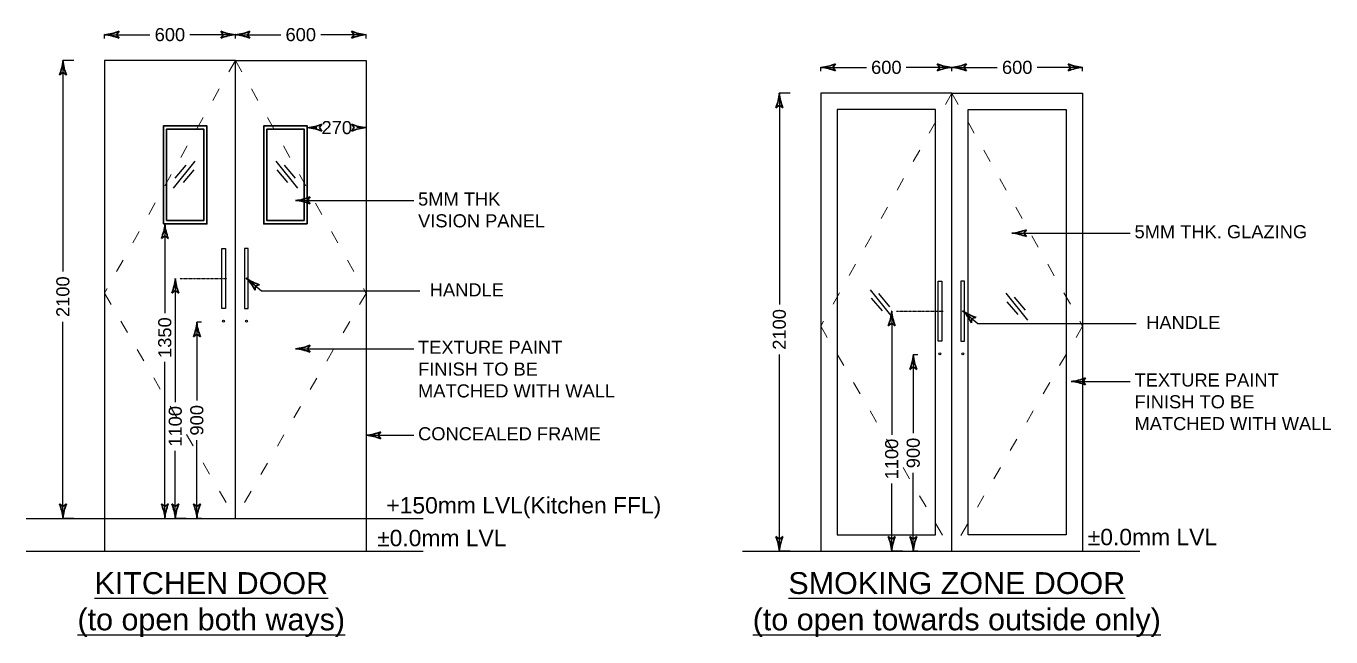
# Model space of a CAD drawing. Header units: millimetres. Extents: x 68727 to 319899, y -4876 to 265722.
# Drawn here: x 210699 to 216681, y 27829 to 30630 of the extents above; entities that cross this region are included whole.
import ezdxf

# ---------------------------------------------------------------- set-up
doc = ezdxf.new("R2010")
doc.units = ezdxf.units.MM
for name, pattern in [('ACAD_ISO03W100', [30, 12, -18]), ('DASHED2', [0.375, 0.25, -0.125]), ('HIDDEN', [9.525, 6.35, -3.175]), ('WALL', [21, 12, -3, 0, -3, 0, -3])]:
    doc.linetypes.add(name, pattern=pattern)
for name, color, linetype in [('DIMENSION', 1, 'Continuous'), ('Fence', 8, 'Continuous'), ('TEXT', 2, 'Continuous'), ('TEXTS', 1, 'Continuous'), ('WIN', 1, 'Continuous')]:
    doc.layers.add(name, color=color, linetype=linetype)
for name, color, linetype, lineweight in [('ELEVATION', 7, 'Continuous', 30), ('LS_DR_Plan Beam', 9, 'HIDDEN', 0), ('wall', 5, 'Continuous', 30), ('wall1', 2, 'WALL', 25)]:
    doc.layers.add(name, color=color, linetype=linetype, lineweight=lineweight)
doc.styles.add('ANNTEXT', font='romans.shx')
doc.styles.add('ARIAL', font='arial.ttf')
doc.styles.get("Standard").update_dxf_attribs({"font": 'arial.ttf'})
doc.dimstyles.new('SC-25', dxfattribs={"dimtxt": 75, "dimasz": 0.4, "dimexe": 1, "dimexo": 100, "dimgap": 25, "dimtad": 1, "dimdec": 0, "dimzin": 0, "dimdsep": 46, "dimtxsty": 'Standard', "dimblk1": 'A1', "dimblk2": 'A1', "dimsah": 1, "dimcen": 0.09, "dimdle": 3, "dimclrd": 1, "dimclre": 1, "dimclrt": 1, "dimadec": 0, "dimazin": 0, "dimtfac": 1, "dimtdec": 0, "dimtofl": 0, "dimtmove": 0, "dimatfit": 2, "dimldrblk": 'A1', "dimfxl": 10, "dimfxlon": 1, "dimtolj": 1, "dimtzin": 0, "dimarcsym": 0})

# ---------------------------------------------------------------- blocks, each defined once
blk = doc.blocks.new('A1')
at = {"layer": 'wall', "color": 1}
for p, q in [((-138, 0), (-167, 40)), ((-167, -40), (-138, 0))]:
    blk.add_line(p, q, dxfattribs=at)
for centre, start, end in [((53, 586), 248, 264.8035), ((53, -586), 95.1965, 112)]:
    blk.add_arc(centre, 589, start, end, dxfattribs=at)
blk = doc.blocks.new('*D964')
at = {"layer": 'Defpoints', "color": 0, "linetype": 'Continuous', "transparency": 16777216}
for p in [(211058.2, 30472.6), (210867.7, 28372.6), (211058.2, 28372.6)]:
    blk.add_point(p, dxfattribs=at)
at = {"layer": 'DIMENSION', "color": 1, "linetype": 'Continuous', "lineweight": -2, "transparency": 16777216}
for p, q in [((210917.7, 30472.6), (210866.7, 30472.6)), ((210867.7, 30472.2), (210867.7, 29504.2)), ((210867.7, 28373), (210867.7, 29274.2)), ((210917.7, 28372.6), (210866.7, 28372.6))]:
    blk.add_line(p, q, dxfattribs=at)
at = {"layer": 'DIMENSION', "color": 1, "linetype": 'Continuous', "lineweight": -2, "transparency": 16777216, "xscale": 0.4, "yscale": 0.4, "zscale": 0.4}
for p, rotation in [((210867.7, 30472.6), 90), ((210867.7, 28372.6), 270)]:
    blk.add_blockref('A1', p, dxfattribs=dict(at, rotation=rotation))
at = {"layer": 'DIMENSION', "color": 1, "linetype": 'Continuous', "transparency": 16777216, "insert": (210867.7, 29389.2), "char_height": 60, "attachment_point": 5, "rotation": 90}
blk.add_mtext('\\A1;2100', dxfattribs=at)
blk = doc.blocks.new('*D965')
at = {"layer": 'Defpoints', "color": 0, "linetype": 'Continuous', "transparency": 16777216}
for p in [(211058.2, 30590.6), (211058.2, 30472.6), (211658.2, 30472.6)]:
    blk.add_point(p, dxfattribs=at)
at = {"layer": 'DIMENSION', "color": 1, "linetype": 'Continuous', "lineweight": -2, "transparency": 16777216}
for p, q in [((211058.2, 30572.6), (211058.2, 30591.6)), ((211058.6, 30590.6), (211266.8, 30590.6)), ((211657.8, 30590.6), (211449.5, 30590.6)), ((211658.2, 30572.6), (211658.2, 30591.6))]:
    blk.add_line(p, q, dxfattribs=at)
at = {"layer": 'DIMENSION', "color": 1, "linetype": 'Continuous', "lineweight": -2, "transparency": 16777216, "xscale": 0.4, "yscale": 0.4, "zscale": 0.4, "rotation": 180}
blk.add_blockref('A1', (211058.2, 30590.6), dxfattribs=at)
at = {"layer": 'DIMENSION', "color": 1, "linetype": 'Continuous', "lineweight": -2, "transparency": 16777216, "xscale": 0.4, "yscale": 0.4, "zscale": 0.4}
blk.add_blockref('A1', (211658.2, 30590.6), dxfattribs=at)
at = {"layer": 'DIMENSION', "color": 1, "linetype": 'Continuous', "transparency": 16777216, "insert": (211358.2, 30590.6), "char_height": 60, "attachment_point": 5}
blk.add_mtext('\\A1;600', dxfattribs=at)
blk = doc.blocks.new('*D966')
at = {"layer": 'Defpoints', "color": 0, "linetype": 'Continuous', "transparency": 16777216}
for p in [(211458.9, 29472.6), (211383, 28372.6), (211546.8, 28372.6)]:
    blk.add_point(p, dxfattribs=at)
at = {"layer": 'DIMENSION', "color": 1, "linetype": 'Continuous', "lineweight": -2, "transparency": 16777216}
for p, q in [((211383, 29472.6), (211382, 29472.6)), ((211383, 29472.2), (211383, 28906.4)), ((211383, 28373), (211383, 28683)), ((211433, 28372.6), (211382, 28372.6))]:
    blk.add_line(p, q, dxfattribs=at)
at = {"layer": 'DIMENSION', "color": 1, "linetype": 'Continuous', "lineweight": -2, "transparency": 16777216, "xscale": 0.4, "yscale": 0.4, "zscale": 0.4}
for p, rotation in [((211383, 29472.6), 90), ((211383, 28372.6), 270)]:
    blk.add_blockref('A1', p, dxfattribs=dict(at, rotation=rotation))
at = {"layer": 'DIMENSION', "color": 1, "linetype": 'Continuous', "transparency": 16777216, "insert": (211383, 28794.7), "char_height": 60, "attachment_point": 5, "rotation": 90}
blk.add_mtext('\\A1;1100', dxfattribs=at)
blk = doc.blocks.new('*D967')
at = {"layer": 'Defpoints', "color": 0, "linetype": 'Continuous', "transparency": 16777216}
for p in [(211332.2, 29723), (211282.2, 28372.6), (211335, 28372.6)]:
    blk.add_point(p, dxfattribs=at)
at = {"layer": 'DIMENSION', "color": 1, "linetype": 'Continuous', "lineweight": -2, "transparency": 16777216}
for p, q in [((211335, 29723), (211336, 29723)), ((211335, 29722.6), (211335, 29313.2)), ((211335, 28373), (211335, 29089.9)), ((211335, 28372.6), (211336, 28372.6))]:
    blk.add_line(p, q, dxfattribs=at)
at = {"layer": 'DIMENSION', "color": 1, "linetype": 'Continuous', "lineweight": -2, "transparency": 16777216, "xscale": 0.4, "yscale": 0.4, "zscale": 0.4}
for p, rotation in [((211335, 29723), 90), ((211335, 28372.6), 270)]:
    blk.add_blockref('A1', p, dxfattribs=dict(at, rotation=rotation))
at = {"layer": 'DIMENSION', "color": 1, "linetype": 'Continuous', "transparency": 16777216, "insert": (211335, 29201.6), "char_height": 60, "attachment_point": 5, "rotation": 90}
blk.add_mtext('\\A1;1350', dxfattribs=at)
blk = doc.blocks.new('*D968')
at = {"layer": 'Defpoints', "color": 0, "linetype": 'Continuous', "transparency": 16777216}
for p in [(211602.8, 29272.6), (211481.9, 28372.6), (211602.8, 28372.6)]:
    blk.add_point(p, dxfattribs=at)
at = {"layer": 'DIMENSION', "color": 1, "linetype": 'Continuous', "lineweight": -2, "transparency": 16777216}
for p, q in [((211502.8, 29272.6), (211480.9, 29272.6)), ((211481.9, 29272.2), (211481.9, 28913.8)), ((211481.9, 28373), (211481.9, 28731.4)), ((211502.8, 28372.6), (211480.9, 28372.6))]:
    blk.add_line(p, q, dxfattribs=at)
at = {"layer": 'DIMENSION', "color": 1, "linetype": 'Continuous', "lineweight": -2, "transparency": 16777216, "xscale": 0.4, "yscale": 0.4, "zscale": 0.4}
for p, rotation in [((211481.9, 29272.6), 90), ((211481.9, 28372.6), 270)]:
    blk.add_blockref('A1', p, dxfattribs=dict(at, rotation=rotation))
at = {"layer": 'DIMENSION', "color": 1, "linetype": 'Continuous', "transparency": 16777216, "insert": (211481.9, 28822.6), "char_height": 60, "attachment_point": 5, "rotation": 90}
blk.add_mtext('\\A1;900', dxfattribs=at)
blk = doc.blocks.new('*D969')
at = {"layer": 'Defpoints', "color": 0, "linetype": 'Continuous', "transparency": 16777216}
for p in [(212258.2, 30590.6), (211658.2, 30472.6), (212258.2, 30472.6)]:
    blk.add_point(p, dxfattribs=at)
at = {"layer": 'DIMENSION', "color": 1, "linetype": 'Continuous', "lineweight": -2, "transparency": 16777216}
for p, q in [((211658.2, 30572.6), (211658.2, 30591.6)), ((211658.6, 30590.6), (211866.8, 30590.6)), ((212257.8, 30590.6), (212049.5, 30590.6)), ((212258.2, 30572.6), (212258.2, 30591.6))]:
    blk.add_line(p, q, dxfattribs=at)
at = {"layer": 'DIMENSION', "color": 1, "linetype": 'Continuous', "lineweight": -2, "transparency": 16777216, "xscale": 0.4, "yscale": 0.4, "zscale": 0.4, "rotation": 180}
blk.add_blockref('A1', (211658.2, 30590.6), dxfattribs=at)
at = {"layer": 'DIMENSION', "color": 1, "linetype": 'Continuous', "lineweight": -2, "transparency": 16777216, "xscale": 0.4, "yscale": 0.4, "zscale": 0.4}
blk.add_blockref('A1', (212258.2, 30590.6), dxfattribs=at)
at = {"layer": 'DIMENSION', "color": 1, "linetype": 'Continuous', "transparency": 16777216, "insert": (211958.2, 30590.6), "char_height": 60, "attachment_point": 5}
blk.add_mtext('\\A1;600', dxfattribs=at)
blk = doc.blocks.new('*D970')
at = {"layer": 'Defpoints', "color": 0, "linetype": 'Continuous', "transparency": 16777216}
for p in [(211988.2, 30172.6), (212258.2, 30172.6), (212258.2, 30164.3)]:
    blk.add_point(p, dxfattribs=at)
at = {"layer": 'DIMENSION', "color": 1, "linetype": 'Continuous', "lineweight": -2, "transparency": 16777216}
for p, q in [((211988.2, 30164.3), (211988.2, 30163.3)), ((211988.6, 30164.3), (212031.5, 30164.3)), ((212257.8, 30164.3), (212214.9, 30164.3)), ((212258.2, 30164.3), (212258.2, 30163.3))]:
    blk.add_line(p, q, dxfattribs=at)
at = {"layer": 'DIMENSION', "color": 1, "linetype": 'Continuous', "lineweight": -2, "transparency": 16777216, "xscale": 0.4, "yscale": 0.4, "zscale": 0.4, "rotation": 180}
blk.add_blockref('A1', (211988.2, 30164.3), dxfattribs=at)
at = {"layer": 'DIMENSION', "color": 1, "linetype": 'Continuous', "lineweight": -2, "transparency": 16777216, "xscale": 0.4, "yscale": 0.4, "zscale": 0.4}
blk.add_blockref('A1', (212258.2, 30164.3), dxfattribs=at)
at = {"layer": 'DIMENSION', "color": 1, "linetype": 'Continuous', "transparency": 16777216, "insert": (212123.2, 30164.3), "char_height": 60, "attachment_point": 5}
blk.add_mtext('\\A1;270', dxfattribs=at)
blk = doc.blocks.new('*D971')
at = {"layer": 'Defpoints', "color": 0, "linetype": 'Continuous', "transparency": 16777216}
for p in [(214343, 30322.6), (214152.5, 28222.6), (214343, 28222.6)]:
    blk.add_point(p, dxfattribs=at)
at = {"layer": 'DIMENSION', "color": 1, "linetype": 'Continuous', "lineweight": -2, "transparency": 16777216}
for p, q in [((214202.5, 30322.6), (214151.5, 30322.6)), ((214152.5, 30322.2), (214152.5, 29354.2)), ((214152.5, 28223), (214152.5, 29124.2)), ((214202.5, 28222.6), (214151.5, 28222.6))]:
    blk.add_line(p, q, dxfattribs=at)
at = {"layer": 'DIMENSION', "color": 1, "linetype": 'Continuous', "lineweight": -2, "transparency": 16777216, "xscale": 0.4, "yscale": 0.4, "zscale": 0.4}
for p, rotation in [((214152.5, 30322.6), 90), ((214152.5, 28222.6), 270)]:
    blk.add_blockref('A1', p, dxfattribs=dict(at, rotation=rotation))
at = {"layer": 'DIMENSION', "color": 1, "linetype": 'Continuous', "transparency": 16777216, "insert": (214152.5, 29239.2), "char_height": 60, "attachment_point": 5, "rotation": 90}
blk.add_mtext('\\A1;2100', dxfattribs=at)
blk = doc.blocks.new('*D972')
at = {"layer": 'Defpoints', "color": 0, "linetype": 'Continuous', "transparency": 16777216}
for p in [(214343, 30440.6), (214343, 30322.6), (214943, 30322.6)]:
    blk.add_point(p, dxfattribs=at)
at = {"layer": 'DIMENSION', "color": 1, "linetype": 'Continuous', "lineweight": -2, "transparency": 16777216}
for p, q in [((214343, 30422.6), (214343, 30441.6)), ((214343.4, 30440.6), (214551.6, 30440.6)), ((214942.6, 30440.6), (214734.3, 30440.6)), ((214943, 30422.6), (214943, 30441.6))]:
    blk.add_line(p, q, dxfattribs=at)
at = {"layer": 'DIMENSION', "color": 1, "linetype": 'Continuous', "lineweight": -2, "transparency": 16777216, "xscale": 0.4, "yscale": 0.4, "zscale": 0.4, "rotation": 180}
blk.add_blockref('A1', (214343, 30440.6), dxfattribs=at)
at = {"layer": 'DIMENSION', "color": 1, "linetype": 'Continuous', "lineweight": -2, "transparency": 16777216, "xscale": 0.4, "yscale": 0.4, "zscale": 0.4}
blk.add_blockref('A1', (214943, 30440.6), dxfattribs=at)
at = {"layer": 'DIMENSION', "color": 1, "linetype": 'Continuous', "transparency": 16777216, "insert": (214643, 30440.6), "char_height": 60, "attachment_point": 5}
blk.add_mtext('\\A1;600', dxfattribs=at)
blk = doc.blocks.new('*D973')
at = {"layer": 'Defpoints', "color": 0, "linetype": 'Continuous', "transparency": 16777216}
for p in [(214743.7, 29322.6), (214667.7, 28222.6), (214831.6, 28222.6)]:
    blk.add_point(p, dxfattribs=at)
at = {"layer": 'DIMENSION', "color": 1, "linetype": 'Continuous', "lineweight": -2, "transparency": 16777216}
for p, q in [((214667.7, 29322.6), (214666.7, 29322.6)), ((214667.7, 29322.2), (214667.7, 28756.4)), ((214667.7, 28223), (214667.7, 28533)), ((214717.7, 28222.6), (214666.7, 28222.6))]:
    blk.add_line(p, q, dxfattribs=at)
at = {"layer": 'DIMENSION', "color": 1, "linetype": 'Continuous', "lineweight": -2, "transparency": 16777216, "xscale": 0.4, "yscale": 0.4, "zscale": 0.4}
for p, rotation in [((214667.7, 29322.6), 90), ((214667.7, 28222.6), 270)]:
    blk.add_blockref('A1', p, dxfattribs=dict(at, rotation=rotation))
at = {"layer": 'DIMENSION', "color": 1, "linetype": 'Continuous', "transparency": 16777216, "insert": (214667.7, 28644.7), "char_height": 60, "attachment_point": 5, "rotation": 90}
blk.add_mtext('\\A1;1100', dxfattribs=at)
blk = doc.blocks.new('*D974')
at = {"layer": 'Defpoints', "color": 0, "linetype": 'Continuous', "transparency": 16777216}
for p in [(214887.6, 29122.6), (214766.6, 28222.6), (214887.6, 28222.6)]:
    blk.add_point(p, dxfattribs=at)
at = {"layer": 'DIMENSION', "color": 1, "linetype": 'Continuous', "lineweight": -2, "transparency": 16777216}
for p, q in [((214787.6, 29122.6), (214765.6, 29122.6)), ((214766.6, 29122.2), (214766.6, 28763.8)), ((214766.6, 28223), (214766.6, 28581.4)), ((214787.6, 28222.6), (214765.6, 28222.6))]:
    blk.add_line(p, q, dxfattribs=at)
at = {"layer": 'DIMENSION', "color": 1, "linetype": 'Continuous', "lineweight": -2, "transparency": 16777216, "xscale": 0.4, "yscale": 0.4, "zscale": 0.4}
for p, rotation in [((214766.6, 29122.6), 90), ((214766.6, 28222.6), 270)]:
    blk.add_blockref('A1', p, dxfattribs=dict(at, rotation=rotation))
at = {"layer": 'DIMENSION', "color": 1, "linetype": 'Continuous', "transparency": 16777216, "insert": (214766.6, 28672.6), "char_height": 60, "attachment_point": 5, "rotation": 90}
blk.add_mtext('\\A1;900', dxfattribs=at)
blk = doc.blocks.new('*D975')
at = {"layer": 'Defpoints', "color": 0, "linetype": 'Continuous', "transparency": 16777216}
for p in [(215543, 30440.6), (214943, 30322.6), (215543, 30322.6)]:
    blk.add_point(p, dxfattribs=at)
at = {"layer": 'DIMENSION', "color": 1, "linetype": 'Continuous', "lineweight": -2, "transparency": 16777216}
for p, q in [((214943, 30422.6), (214943, 30441.6)), ((214943.4, 30440.6), (215151.6, 30440.6)), ((215542.6, 30440.6), (215334.3, 30440.6)), ((215543, 30422.6), (215543, 30441.6))]:
    blk.add_line(p, q, dxfattribs=at)
at = {"layer": 'DIMENSION', "color": 1, "linetype": 'Continuous', "lineweight": -2, "transparency": 16777216, "xscale": 0.4, "yscale": 0.4, "zscale": 0.4, "rotation": 180}
blk.add_blockref('A1', (214943, 30440.6), dxfattribs=at)
at = {"layer": 'DIMENSION', "color": 1, "linetype": 'Continuous', "lineweight": -2, "transparency": 16777216, "xscale": 0.4, "yscale": 0.4, "zscale": 0.4}
blk.add_blockref('A1', (215543, 30440.6), dxfattribs=at)
at = {"layer": 'DIMENSION', "color": 1, "linetype": 'Continuous', "transparency": 16777216, "insert": (215243, 30440.6), "char_height": 60, "attachment_point": 5}
blk.add_mtext('\\A1;600', dxfattribs=at)

msp = doc.modelspace()

# ---------------------------------------------------------------- linework, layer by layer
at = {"color": 1}
for points in [[(211658.2, 28372.6), (211658.2, 30472.6), (211058.2, 30472.6), (211058.2, 28372.6)], [(211658.2, 28372.6), (211658.2, 30472.6), (212258.2, 30472.6), (212258.2, 28372.6)], [(214943, 28222.6), (214943, 30322.6), (214343, 30322.6), (214343, 28222.6)], [(214943, 28222.6), (214943, 30322.6), (215543, 30322.6), (215543, 28222.6)]]:
    msp.add_lwpolyline(points, dxfattribs=at)
for points in [[(214868, 28297.6), (214868, 30247.6), (214418, 30247.6), (214418, 28297.6)], [(215018, 28297.6), (215018, 30247.6), (215468, 30247.6), (215468, 28297.6)]]:
    msp.add_lwpolyline(points, close=True, dxfattribs=at)
at = {"color": 3}
for points in [[(211596.4, 29610.4), (211612.9, 29610.4), (211612.9, 29334.8), (211596.4, 29334.8)], [(211716.7, 29610.4), (211700.2, 29610.4), (211700.2, 29334.8), (211716.7, 29334.8)], [(214881.1, 29460.4), (214897.7, 29460.4), (214897.7, 29184.8), (214881.1, 29184.8)], [(215001.5, 29460.4), (214985, 29460.4), (214985, 29184.8), (215001.5, 29184.8)]]:
    msp.add_lwpolyline(points, close=True, dxfattribs=at)
at = {"color": 251, "linetype": 'DASHED2', "ltscale": 0.1}
for points in [[(211404.3, 29472.6), (211618.9, 29472.6)], [(214689.1, 29322.6), (214903.7, 29322.6)]]:
    msp.add_lwpolyline(points, dxfattribs=at)
for points in [[(210698.8, 28372.6), (212520, 28372.6)], [(211058.2, 28372.6), (211058.2, 28222.6)], [(212258.2, 28372.6), (212258.2, 28222.6)], [(210698.8, 28222.6), (212520, 28222.6)], [(213983.6, 28222.6), (215804.8, 28222.6)]]:
    msp.add_lwpolyline(points)
at = {"color": 3}
for centre in [(211603.8, 29277.3), (211709.3, 29277.3), (214888.6, 29127.3), (214994, 29127.3)]:
    msp.add_circle(centre, 4.81, dxfattribs=at)
at = {"layer": 'ELEVATION', "color": 1}
for points in [[(211328.2, 29723), (211528.2, 29723), (211528.2, 30172.6), (211328.2, 30172.6)], [(211988.2, 29723), (211788.2, 29723), (211788.2, 30172.6), (211988.2, 30172.6)]]:
    msp.add_lwpolyline(points, close=True, dxfattribs=at)
at = {"layer": 'ELEVATION', "color": 5}
for points in [[(211343.2, 29738), (211513.2, 29738), (211513.2, 30157.6), (211343.2, 30157.6)], [(211973.2, 29738), (211803.2, 29738), (211803.2, 30157.6), (211973.2, 30157.6)]]:
    msp.add_lwpolyline(points, close=True, dxfattribs=at)
at = {"layer": 'LS_DR_Plan Beam', "linetype": 'ACAD_ISO03W100', "ltscale": 5, "transparency": 33554508}
for points in [[(211658.2, 30472.6), (211058.2, 29406.1), (211658.2, 28372.6)], [(211658.2, 30472.6), (212258.2, 29404.6), (211658.2, 28372.6)], [(214943, 30322.6), (214341.9, 29254.6), (214943, 28222.6)], [(214943, 30322.6), (215543, 29254.6), (214943, 28222.6)]]:
    msp.add_lwpolyline(points, dxfattribs=at)
at = {"layer": 'WIN', "color": 5, "linetype": 'Continuous', "ltscale": 0.3}
for p, q in [((211472.4, 30010.6), (211373.9, 29886.3)), ((211382.8, 29932.3), (211433.1, 29992.5)), ((211844, 30010.6), (211942.5, 29886.3)), ((211933.6, 29932.3), (211883.3, 29992.5)), ((211468.2, 29971.1), (211418.4, 29913.1)), ((211848.2, 29971.1), (211898, 29913.1)), ((214569.4, 29421.3), (214667.9, 29297)), ((214573.6, 29381.8), (214623.3, 29323.8)), ((214659, 29343), (214608.6, 29403.2)), ((215191.6, 29405.5), (215290.1, 29281.2)), ((215281.2, 29327.2), (215230.9, 29387.4)), ((215195.9, 29366.1), (215245.6, 29308))]:
    msp.add_line(p, q, dxfattribs=at)

# ---------------------------------------------------------------- texts
at = {"layer": 'TEXT', "color": 3, "char_height": 75, "attachment_point": 1}
for s, width, insert in [('\\pxi-3,l4,qc,t4;+150mm LVL(Kitchen FFL)', 1358.115, (212264.2, 28470.3)), ('\\pxi-3,l4,qc,t4;%%P0.0mm LVL', 932.407, (212101.1, 28320.3)), ('\\pxi-3,l4,qc,t4;%%P0.0mm LVL', 932.407, (215359.2, 28324.9))]:
    msp.add_mtext_dynamic_manual_height_columns(s, width=width, gutter_width=12.5, heights=[0], dxfattribs=dict(at, insert=insert))
at = {"layer": 'TEXTS', "linetype": 'Continuous', "char_height": 60, "attachment_point": 1, "style": 'ARIAL'}
for s, insert, width in [('\\pxql;{\\C1;5MM THK \\PVISION PANEL}', (212496, 29867.2), 951.511), ('\\pxql;{\\C1;5MM THK. GLAZING}', (215780.8, 29717.2), 951.511), ('\\pxql;{\\fArial|b0|i0|c0|p34;\\C1;HANDLE}', (212549.6, 29450.7), 1040.955), ('\\pxql;{\\fArial|b0|i0|c0|p34;\\C1;HANDLE}', (215834.3, 29300.7), 1040.955), ('\\pxql;{\\C1;TEXTURE PAINT FINISH TO BE MATCHED WITH WALL}', (212496, 29187.4), 951.511), ('\\pxql;{\\C1;TEXTURE PAINT FINISH TO BE MATCHED WITH WALL}', (215780.8, 29037.4), 951.511), ('\\pxql;{\\C1;CONCEALED FRAME}', (212496, 28790.8), 951.511)]:
    msp.add_mtext(s, dxfattribs=dict(at, insert=insert, width=width))
at = {"layer": 'wall1', "color": 6, "char_height": 100, "width": 5903.896, "attachment_point": 5, "style": 'ANNTEXT'}
for s, insert in [('\\pxqc;{\\fArial|b0|i0|c0|p34;\\L\\C4;KITCHEN DOOR\\P(to open both ways)}', (211547.8, 27977.8)), ('\\pxqc;{\\fArial|b0|i0|c0|p34;\\L\\C4;SMOKING ZONE DOOR\\P\\pq*;(to open towards outside only)}', (214965.9, 27977.8))]:
    msp.add_mtext(s, dxfattribs=dict(at, insert=insert))

# ---------------------------------------------------------------- dimensions: what is measured, and where the dimension line sits
at = {"layer": 'DIMENSION', "linetype": 'Continuous'}
for base, p1, p2, picture, middle in [((211058.2, 30590.6), (211658.2, 30472.6), (211058.2, 30472.6), '*D965', (211358.2, 30590.6)), ((214343, 30440.6), (214943, 30322.6), (214343, 30322.6), '*D972', (214643, 30440.6)), ((212258.2, 30164.3), (211988.2, 30172.6), (212258.2, 30172.6), '*D970', (212123.2, 30164.3))]:
    dim = msp.add_linear_dim(base=base, p1=p1, p2=p2, dimstyle='SC-25', override={"dimtxt": 60, "dimtad": 0, "dimfxl": 50}, dxfattribs=at)
    dim.commit()
    dim.dimension.update_dxf_attribs({"geometry": picture, "text_midpoint": middle})
for base, p1, p2, angle, picture, middle in [((212258.2, 30590.6), (211658.2, 30472.6), (212258.2, 30472.6), 180, '*D969', (211958.2, 30590.6)), ((215543, 30440.6), (214943, 30322.6), (215543, 30322.6), 180, '*D975', (215243, 30440.6)), ((211481.9, 28372.6), (211602.8, 29272.6), (211602.8, 28372.6), 90, '*D968', (211481.9, 28822.6)), ((214766.6, 28222.6), (214887.6, 29122.6), (214887.6, 28222.6), 90, '*D974', (214766.6, 28672.6))]:
    dim = msp.add_linear_dim(base=base, p1=p1, p2=p2, angle=angle, dimstyle='SC-25', override={"dimtxt": 60, "dimtad": 0, "dimfxl": 50}, dxfattribs=at)
    dim.commit()
    dim.dimension.update_dxf_attribs({"geometry": picture, "text_midpoint": middle})
for base, p1, p2, picture, middle in [((210867.7, 28372.6), (211058.2, 30472.6), (211058.2, 28372.6), '*D964', (210867.7, 29389.2)), ((214152.5, 28222.6), (214343, 30322.6), (214343, 28222.6), '*D971', (214152.5, 29239.2)), ((211335, 28372.6), (211332.2, 29723), (211282.2, 28372.6), '*D967', (211335, 29201.6)), ((211383, 28372.6), (211458.9, 29472.6), (211546.8, 28372.6), '*D966', (211383, 28794.7)), ((214667.7, 28222.6), (214743.7, 29322.6), (214831.6, 28222.6), '*D973', (214667.7, 28644.7))]:
    dim = msp.add_linear_dim(base=base, p1=p1, p2=p2, angle=90, dimstyle='SC-25', override={"dimtxt": 60, "dimtad": 0, "dimfxl": 50}, dxfattribs=at)
    dim.commit()
    dim.dimension.update_dxf_attribs({"geometry": picture, "text_midpoint": middle, "dimtype": 160})

# ---------------------------------------------------------------- leaders
at = {"layer": 'Fence', "linetype": 'Continuous'}
for points in [[(211933.8, 29830.5), (212476.3, 29830.5)], [(215218.6, 29680.5), (215761.1, 29680.5)], [(211707.7, 29475), (211778, 29415.8), (212504.1, 29415.8)], [(214992.5, 29325), (215062.8, 29265.8), (215788.9, 29265.8)], [(211933.8, 29150.7), (212476.3, 29150.7)], [(215489.8, 29000.7), (215761.1, 29000.7)], [(212258.2, 28754), (212476.3, 28754)]]:
    msp.add_leader(points, dimstyle='SC-25', override={"dimtad": 0, "dimfxl": 50, "dimfxlon": 1}, dxfattribs=at)

doc.saveas('drawing.dxf')
